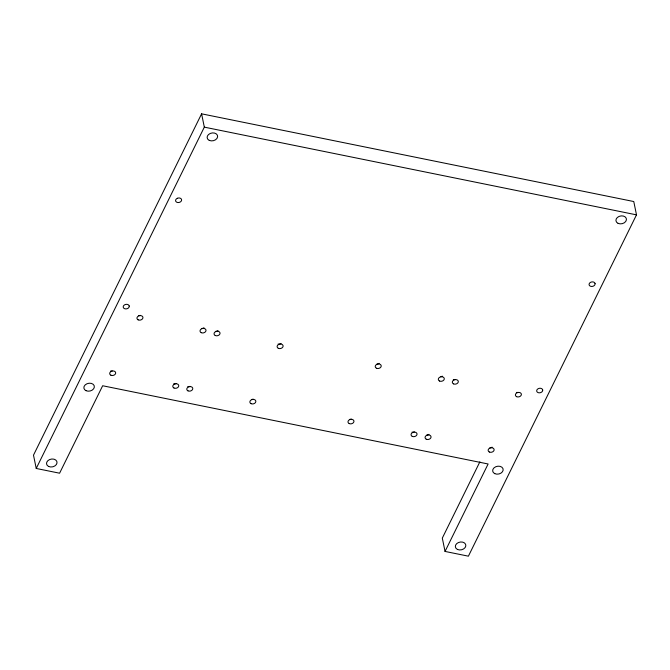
<?xml version="1.0" encoding="UTF-8"?>
<svg xmlns="http://www.w3.org/2000/svg" width="670" height="670" viewBox="0 0 670 670"><rect width="100%" height="100%" fill="white"/><g stroke="black" fill="none" stroke-linecap="round" stroke-linejoin="round"><path stroke-width="1" d="M201.595 113.825L33.5 455.148L36.23 468.464L59.596 473.204L102.661 385.753L488.112 463.983L445.048 551.435L468.405 556.175L636.5 214.852L633.77 201.536L201.595 113.825L204.325 127.141L36.23 468.464M479.879 461.831L442.309 538.119L445.048 551.435M204.325 127.141L636.5 214.852M414.328 431.865A3.032 2.253 -11.6 0 1 412.025 432.108M351.256 419.06A3.032 2.253 -11.6 0 1 349.715 419.378M176.051 383.5A3.032 2.253 -11.6 0 1 173.748 383.743M112.217 370.929A3.032 2.253 -11.6 0 1 110.676 370.946M253.143 399.144A3.032 2.253 -11.6 0 1 251.602 399.462M429.018 434.336A3.032 2.253 -11.6 0 1 426.807 435.023M492.09 447.141A3.032 2.253 -11.6 0 1 489.879 447.828M190.062 386.347A3.032 2.253 -11.6 0 1 187.767 386.59M203.982 327.781A3.032 2.253 -11.6 0 1 201.77 328.467M281.065 343.425A3.032 2.253 -11.6 0 1 278.092 344.045M379.187 363.341A3.032 2.253 -11.6 0 1 376.976 364.028M454.846 379.589A3.032 2.253 -11.6 0 1 453.297 379.605M517.918 392.394A3.032 2.253 -11.6 0 1 516.377 392.402M442.259 376.146A3.032 2.253 -11.6 0 1 440.835 376.749M217.993 330.628A3.032 2.253 -11.6 0 1 215.782 331.315M140.231 315.352A3.032 2.253 -11.6 0 1 138.69 315.662M177.391 198.286L176.713 198.655A3.032 2.253 -11.6 0 0 176.026 201.662A3.032 2.253 -11.6 0 0 179.811 202.223L180.481 201.854A3.032 2.253 -11.6 0 0 181.168 198.839A3.032 2.253 -11.6 0 0 177.391 198.286M595.052 283.561L594.834 283.008A3.032 2.253 -11.6 0 0 591.242 282.07A3.032 2.253 -11.6 0 0 589.114 284.792L589.332 285.336A3.032 2.253 -11.6 0 0 592.925 286.274A3.032 2.253 -11.6 0 0 595.052 283.561M542.675 389.923L542.457 389.379A3.032 2.253 -11.6 0 0 538.864 388.433A3.032 2.253 -11.6 0 0 536.729 391.154L536.946 391.699A3.032 2.253 -11.6 0 0 540.539 392.637A3.032 2.253 -11.6 0 0 542.675 389.923M129.193 306.006L128.967 305.453A3.032 2.253 -11.6 0 0 125.374 304.515A3.032 2.253 -11.6 0 0 123.246 307.228L123.464 307.781A3.032 2.253 -11.6 0 0 127.057 308.719A3.032 2.253 -11.6 0 0 129.193 306.006M618.075 223.353A5.31 3.936 -11.6 0 0 626.417 219.827A5.31 3.936 -11.6 0 0 619.063 216.418A5.31 3.936 -11.6 0 0 618.075 223.353M209.258 140.373A5.31 3.936 -11.6 0 0 217.608 136.847A5.31 3.936 -11.6 0 0 210.254 133.447A5.31 3.936 -11.6 0 0 209.258 140.373M85.995 390.677A5.31 3.936 -11.6 0 0 94.336 387.151A5.31 3.936 -11.6 0 0 86.983 383.751A5.31 3.936 -11.6 0 0 85.995 390.677M494.803 473.656A5.31 3.936 -11.6 0 0 503.145 470.131A5.31 3.936 -11.6 0 0 495.8 466.722A5.31 3.936 -11.6 0 0 494.803 473.656M138.162 319.866A3.032 2.253 -11.6 0 0 142.936 317.848A3.032 2.253 -11.6 0 0 138.732 315.905A3.032 2.253 -11.6 0 0 138.162 319.866M201.243 332.672A3.032 2.253 -11.6 0 0 206.008 330.653A3.032 2.253 -11.6 0 0 201.804 328.71A3.032 2.253 -11.6 0 0 201.243 332.672M215.254 335.511A3.032 2.253 -11.6 0 0 220.028 333.501A3.032 2.253 -11.6 0 0 215.824 331.55A3.032 2.253 -11.6 0 0 215.254 335.511M278.326 348.316A3.032 2.253 -11.6 0 0 283.1 346.298A3.032 2.253 -11.6 0 0 278.896 344.355A3.032 2.253 -11.6 0 0 278.326 348.316M376.448 368.232A3.032 2.253 -11.6 0 0 381.213 366.214A3.032 2.253 -11.6 0 0 377.009 364.271A3.032 2.253 -11.6 0 0 376.448 368.232M439.52 381.029A3.032 2.253 -11.6 0 0 444.285 379.019A3.032 2.253 -11.6 0 0 440.09 377.068A3.032 2.253 -11.6 0 0 439.52 381.029M453.531 383.877A3.032 2.253 -11.6 0 0 458.305 381.858A3.032 2.253 -11.6 0 0 454.101 379.915A3.032 2.253 -11.6 0 0 453.531 383.877M516.612 396.673A3.032 2.253 -11.6 0 0 521.377 394.663A3.032 2.253 -11.6 0 0 517.173 392.721A3.032 2.253 -11.6 0 0 516.612 396.673M489.351 452.024A3.032 2.253 -11.6 0 0 494.117 450.014A3.032 2.253 -11.6 0 0 489.921 448.062A3.032 2.253 -11.6 0 0 489.351 452.024M426.279 439.227A3.032 2.253 -11.6 0 0 431.044 437.208A3.032 2.253 -11.6 0 0 426.84 435.266A3.032 2.253 -11.6 0 0 426.279 439.227M412.259 436.379A3.032 2.253 -11.6 0 0 417.025 434.361A3.032 2.253 -11.6 0 0 412.829 432.418A3.032 2.253 -11.6 0 0 412.259 436.379M349.187 423.574A3.032 2.253 -11.6 0 0 353.953 421.564A3.032 2.253 -11.6 0 0 349.757 419.621A3.032 2.253 -11.6 0 0 349.187 423.574M251.074 403.667A3.032 2.253 -11.6 0 0 255.84 401.648A3.032 2.253 -11.6 0 0 251.635 399.705A3.032 2.253 -11.6 0 0 251.074 403.667M187.994 390.861A3.032 2.253 -11.6 0 0 192.767 388.851A3.032 2.253 -11.6 0 0 188.563 386.9A3.032 2.253 -11.6 0 0 187.994 390.861M173.982 388.014A3.032 2.253 -11.6 0 0 178.748 386.004A3.032 2.253 -11.6 0 0 174.552 384.061A3.032 2.253 -11.6 0 0 173.982 388.014M110.91 375.217A3.032 2.253 -11.6 0 0 115.676 373.198A3.032 2.253 -11.6 0 0 111.471 371.255A3.032 2.253 -11.6 0 0 110.91 375.217M457.476 549.45A5.31 3.936 -11.6 0 0 465.818 545.924A5.31 3.936 -11.6 0 0 458.464 542.524A5.31 3.936 -11.6 0 0 457.476 549.45M48.659 466.479A5.31 3.936 -11.6 0 0 57.009 462.953A5.31 3.936 -11.6 0 0 49.655 459.545A5.31 3.936 -11.6 0 0 48.659 466.479"/></g></svg>
